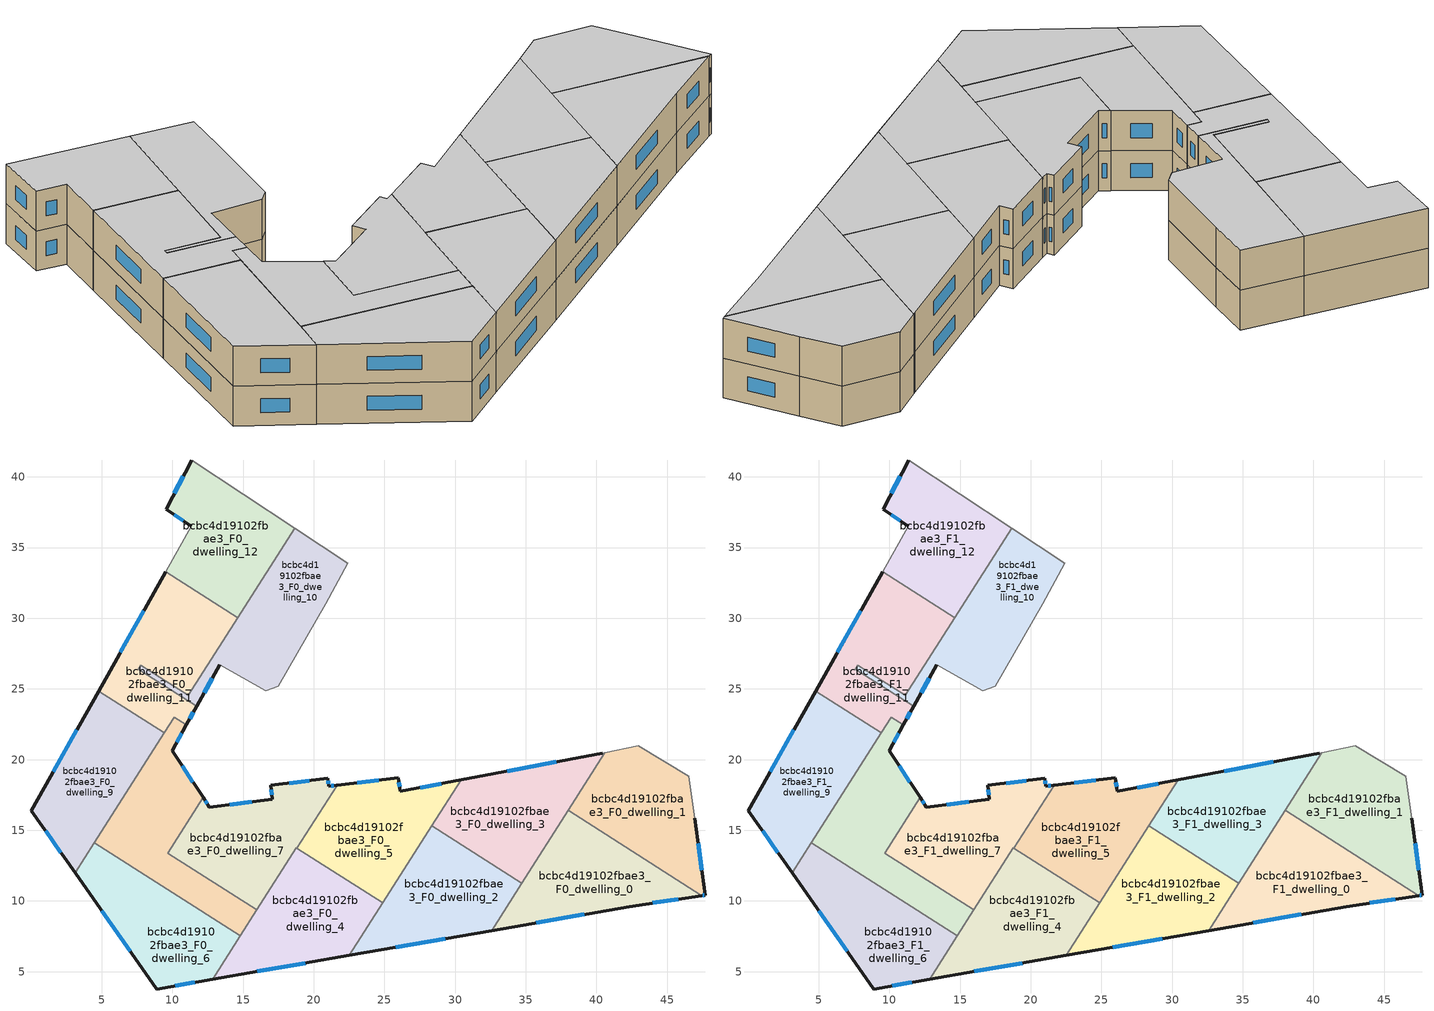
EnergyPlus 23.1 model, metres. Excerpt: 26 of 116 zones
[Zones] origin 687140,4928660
bcbc4d19102fbae3_F0_dwelling_0
 floor ground (EU_floor_Construction): 47.45,10.39 42.3,9.61 32.59,7.91 38,16.41 z0
 wall outside (EU_wall_Construction): 32.59,7.91 42.3,9.61 47.45,10.39 z0:3
 wall to bcbc4d19102fbae3_F0_dwelling_1 (EU_wall_Construction): 47.45,10.39 38,16.41 z0:3
 wall to bcbc4d19102fbae3_F0_dwelling_3 (EU_wall_Construction): 38,16.41 34.72,11.26 z0:3
 wall to bcbc4d19102fbae3_F0_dwelling_2 (EU_wall_Construction): 34.72,11.26 32.59,7.91 z0:3
 window (EU_Window_Construction): 43.98,9.86 45.78,10.13 / 35.75,8.46 39.14,9.05 z0.98:2.02
bcbc4d19102fbae3_F0_dwelling_1
 floor ground (EU_floor_Construction): 46.51,18.82 46.95,15.85 47.69,10.42 47.45,10.39 38,16.41 40.6,20.5 42.95,20.98 z0
 wall outside (EU_wall_Construction): 47.45,10.39 47.69,10.42 46.95,15.85 z0:3
 wall adiabatic (EU_wall_Construction): 46.95,15.85 46.51,18.82 42.95,20.98 40.6,20.5 z0:3
 wall to bcbc4d19102fbae3_F0_dwelling_3 (EU_wall_Construction): 40.6,20.5 38,16.41 z0:3
 window (EU_Window_Construction): 47.45,12.19 47.19,14.09 / 47.53,10.4 47.61,10.41 z0.98:2.02
bcbc4d19102fbae3_F0_dwelling_10
 floor ground (EU_floor_Construction): 22.4,33.89 20.85,31.01 17.48,25.2 16.6,24.88 13.36,26.7 11.73,23.77 7.6,26.4 7.77,26.67 11.12,24.54 18.65,36.38 z0
 wall outside (EU_wall_Construction): 11.73,23.77 13.36,26.7 z0:3
 wall adiabatic (EU_wall_Construction): 13.36,26.7 16.6,24.88 17.48,25.2 20.85,31.01 22.4,33.89 18.65,36.38 z0:3
 wall to bcbc4d19102fbae3_F0_dwelling_11 (EU_wall_Construction): 14.62,30.04 11.12,24.54 7.77,26.67 7.6,26.4 11.73,23.77 z0:3
 wall to bcbc4d19102fbae3_F0_dwelling_12 (EU_wall_Construction): 18.65,36.38 14.62,30.04 z0:3
 window (EU_Window_Construction): 12.26,24.72 12.83,25.74 z0.98:2.02
bcbc4d19102fbae3_F0_dwelling_11
 floor ground (EU_floor_Construction): 14.62,30.04 11.12,24.54 7.77,26.67 7.6,26.4 11.73,23.77 11,22.45 10.14,23 9.43,21.89 4.79,24.85 9.53,33.28 z0
 wall outside (EU_wall_Construction): 11,22.45 11.73,23.77 / 9.53,33.28 4.79,24.85 z0:3
 wall to bcbc4d19102fbae3_F0_dwelling_8 (EU_wall_Construction): 9.43,21.89 10.14,23 11,22.45 z0:3
 wall to bcbc4d19102fbae3_F0_dwelling_9 (EU_wall_Construction): 4.79,24.85 9.43,21.89 z0:3
 wall to bcbc4d19102fbae3_F0_dwelling_12 (EU_wall_Construction): 14.62,30.04 9.53,33.28 z0:3
 window (EU_Window_Construction): 11.24,22.88 11.49,23.34 / 7.99,30.54 6.33,27.59 z0.98:2.02
bcbc4d19102fbae3_F0_dwelling_12
 floor ground (EU_floor_Construction): 18.65,36.38 14.62,30.04 9.53,33.28 11.34,36.5 9.56,37.7 11.37,41.19 z0
 wall outside (EU_wall_Construction): 11.37,41.19 9.56,37.7 11.34,36.5 z0:3
 wall adiabatic (EU_wall_Construction): 11.34,36.5 9.53,33.28 / 18.65,36.38 11.37,41.19 z0:3
 window (EU_Window_Construction): 10.14,37.31 10.77,36.89 / 10.79,40.06 10.15,38.83 z0.98:2.02
bcbc4d19102fbae3_F0_dwelling_2
 floor ground (EU_floor_Construction): 34.72,11.26 32.59,7.91 22.53,6.15 28.36,15.31 z0
 wall outside (EU_wall_Construction): 22.53,6.15 32.59,7.91 z0:3
 wall to bcbc4d19102fbae3_F0_dwelling_3 (EU_wall_Construction): 34.72,11.26 28.36,15.31 z0:3
 wall to bcbc4d19102fbae3_F0_dwelling_5 (EU_wall_Construction): 28.36,15.31 24.89,9.86 z0:3
 wall to bcbc4d19102fbae3_F0_dwelling_4 (EU_wall_Construction): 24.89,9.86 22.53,6.15 z0:3
 window (EU_Window_Construction): 25.8,6.72 29.32,7.34 z0.98:2.02
bcbc4d19102fbae3_F0_dwelling_3
 floor ground (EU_floor_Construction): 40.6,20.5 34.72,11.26 28.36,15.31 30.44,18.57 40.39,20.45 z0
 wall outside (EU_wall_Construction): 40.39,20.45 30.44,18.57 z0:3
 wall adiabatic (EU_wall_Construction): 40.6,20.5 40.39,20.45 z0:3
 wall to bcbc4d19102fbae3_F0_dwelling_5 (EU_wall_Construction): 30.44,18.57 28.36,15.31 z0:3
 window (EU_Window_Construction): 37.16,19.84 33.67,19.18 z0.98:2.02
bcbc4d19102fbae3_F0_dwelling_4
 floor ground (EU_floor_Construction): 24.89,9.86 22.53,6.15 12.86,4.46 18.78,13.75 z0
 wall outside (EU_wall_Construction): 12.86,4.46 22.53,6.15 z0:3
 wall to bcbc4d19102fbae3_F0_dwelling_7 (EU_wall_Construction): 18.82,13.73 18.78,13.75 15.98,9.36 z0:3
 wall to bcbc4d19102fbae3_F0_dwelling_5 (EU_wall_Construction): 24.89,9.86 18.82,13.73 z0:3
 wall to bcbc4d19102fbae3_F0_dwelling_6 (EU_wall_Construction): 14.81,7.53 12.86,4.46 z0:3
 wall to bcbc4d19102fbae3_F0_dwelling_8 (EU_wall_Construction): 15.98,9.36 14.81,7.53 z0:3
 window (EU_Window_Construction): 16,5.01 19.39,5.6 z0.98:2.02
bcbc4d19102fbae3_F0_dwelling_5
 floor ground (EU_floor_Construction): 30.44,18.57 24.89,9.86 18.82,13.73 21.66,18.2 25.99,18.72 26.11,17.75 z0
 wall outside (EU_wall_Construction): 30.44,18.57 26.11,17.75 25.99,18.72 21.66,18.2 z0:3
 wall to bcbc4d19102fbae3_F0_dwelling_7 (EU_wall_Construction): 21.66,18.2 18.82,13.73 z0:3
 window (EU_Window_Construction): 26.07,18.07 26.03,18.41 / 29.03,18.31 27.52,18.02 / 24.58,18.55 23.07,18.37 z0.98:2.02
bcbc4d19102fbae3_F0_dwelling_6
 floor ground (EU_floor_Construction): 14.81,7.53 12.86,4.46 8.91,3.78 3.13,11.99 4.48,14.11 z0
 wall outside (EU_wall_Construction): 3.13,11.99 8.91,3.78 12.86,4.46 z0:3
 wall to bcbc4d19102fbae3_F0_dwelling_8 (EU_wall_Construction): 14.81,7.53 4.48,14.11 z0:3
 wall to bcbc4d19102fbae3_F0_dwelling_9 (EU_wall_Construction): 4.48,14.11 3.13,11.99 z0:3
 window (EU_Window_Construction): 5.01,9.32 7.03,6.45 / 10.2,4 11.58,4.24 z0.98:2.02
bcbc4d19102fbae3_F0_dwelling_7
 floor ground (EU_floor_Construction): 21.66,18.2 18.82,13.73 18.78,13.75 15.98,9.36 9.67,13.38 12.17,17.33 12.62,16.64 17.05,17.18 17.08,17.18 17.08,17.22 16.96,18.17 20.99,18.67 21.06,18.12 21.6,18.19 z0
 wall outside (EU_wall_Construction): 21.66,18.2 21.6,18.19 21.06,18.12 20.99,18.67 16.96,18.17 17.08,17.22 17.08,17.18 17.05,17.18 12.62,16.64 12.17,17.33 z0:3
 wall to bcbc4d19102fbae3_F0_dwelling_8 (EU_wall_Construction): 12.17,17.33 9.67,13.38 15.98,9.36 z0:3
 window (EU_Window_Construction): 12.48,16.87 12.32,17.1 / 15.61,17.01 14.06,16.82 / 17,17.87 17.04,17.53 / 19.68,18.51 18.27,18.33 / 21.04,18.3 21.02,18.49 / 21.42,18.17 21.24,18.15 z0.98:2.02
bcbc4d19102fbae3_F0_dwelling_8
 floor ground (EU_floor_Construction): 11,22.45 9.98,20.63 12.17,17.33 9.67,13.38 15.98,9.36 14.81,7.53 4.48,14.11 10.14,23 z0
 wall outside (EU_wall_Construction): 12.17,17.33 9.98,20.63 11,22.45 z0:3
 wall to bcbc4d19102fbae3_F0_dwelling_9 (EU_wall_Construction): 9.43,21.89 4.48,14.11 z0:3
 window (EU_Window_Construction): 10.31,21.23 10.67,21.86 / 11.46,18.4 10.7,19.56 z0.98:2.02
bcbc4d19102fbae3_F0_dwelling_9
 floor ground (EU_floor_Construction): 9.43,21.89 3.13,11.99 0.02,16.39 4.79,24.85 z0
 wall outside (EU_wall_Construction): 4.79,24.85 0.02,16.39 3.13,11.99 z0:3
 window (EU_Window_Construction): 3.24,22.1 1.57,19.15 / 1.03,14.96 2.12,13.42 z0.98:2.02
bcbc4d19102fbae3_F1_dwelling_0
 floor to bcbc4d19102fbae3_F0_dwelling_0 (EU_floor_Construction): 47.45,10.39 42.3,9.61 32.59,7.91 38,16.41 z3
 wall outside (EU_wall_Construction): 32.59,7.91 42.3,9.61 47.45,10.39 z3:6
 wall to bcbc4d19102fbae3_F1_dwelling_1 (EU_wall_Construction): 47.45,10.39 38,16.41 z3:6
 wall to bcbc4d19102fbae3_F1_dwelling_3 (EU_wall_Construction): 38,16.41 34.72,11.26 z3:6
 wall to bcbc4d19102fbae3_F1_dwelling_2 (EU_wall_Construction): 34.72,11.26 32.59,7.91 z3:6
 window (EU_Window_Construction): 43.98,9.86 45.78,10.13 / 35.75,8.46 39.14,9.05 z3.98:5.02
 ceiling to bcbc4d19102fbae3_F2_dwelling_0 (EU_floor_Construction): 47.45,10.39 38,16.41 32.59,7.91 42.3,9.61 z6
bcbc4d19102fbae3_F1_dwelling_1
 floor to bcbc4d19102fbae3_F0_dwelling_1 (EU_floor_Construction): 46.51,18.82 46.95,15.85 47.69,10.42 47.45,10.39 38,16.41 40.6,20.5 42.95,20.98 z3
 wall outside (EU_wall_Construction): 47.45,10.39 47.69,10.42 46.95,15.85 z3:6
 wall adiabatic (EU_wall_Construction): 46.95,15.85 46.51,18.82 42.95,20.98 40.6,20.5 z3:6
 wall to bcbc4d19102fbae3_F1_dwelling_3 (EU_wall_Construction): 40.6,20.5 38,16.41 z3:6
 window (EU_Window_Construction): 47.45,12.19 47.19,14.09 / 47.53,10.4 47.61,10.41 z3.98:5.02
 ceiling to bcbc4d19102fbae3_F2_dwelling_1 (EU_floor_Construction): 47.69,10.42 46.95,15.85 46.51,18.82 42.95,20.98 40.6,20.5 38,16.41 47.45,10.39 z6
bcbc4d19102fbae3_F1_dwelling_10
 floor to bcbc4d19102fbae3_F0_dwelling_10 (EU_floor_Construction): 22.4,33.89 20.85,31.01 17.48,25.2 16.6,24.88 13.36,26.7 11.73,23.77 7.6,26.4 7.77,26.67 11.12,24.54 18.65,36.38 z3
 wall outside (EU_wall_Construction): 11.73,23.77 13.36,26.7 z3:6
 wall adiabatic (EU_wall_Construction): 13.36,26.7 16.6,24.88 17.48,25.2 20.85,31.01 22.4,33.89 18.65,36.38 z3:6
 wall to bcbc4d19102fbae3_F1_dwelling_11 (EU_wall_Construction): 14.62,30.04 11.12,24.54 7.77,26.67 7.6,26.4 11.73,23.77 z3:6
 wall to bcbc4d19102fbae3_F1_dwelling_12 (EU_wall_Construction): 18.65,36.38 14.62,30.04 z3:6
 window (EU_Window_Construction): 12.26,24.72 12.83,25.74 z3.98:5.02
 ceiling to bcbc4d19102fbae3_F2_dwelling_10 (EU_floor_Construction): 17.48,25.2 20.85,31.01 22.4,33.89 18.65,36.38 11.12,24.54 7.77,26.67 7.6,26.4 11.73,23.77 13.36,26.7 16.6,24.88 z6
bcbc4d19102fbae3_F1_dwelling_11
 floor to bcbc4d19102fbae3_F0_dwelling_11 (EU_floor_Construction): 14.62,30.04 11.12,24.54 7.77,26.67 7.6,26.4 11.73,23.77 11,22.45 10.14,23 9.43,21.89 4.79,24.85 9.53,33.28 z3
 wall outside (EU_wall_Construction): 11,22.45 11.73,23.77 / 9.53,33.28 4.79,24.85 z3:6
 wall to bcbc4d19102fbae3_F1_dwelling_8 (EU_wall_Construction): 9.43,21.89 10.14,23 11,22.45 z3:6
 wall to bcbc4d19102fbae3_F1_dwelling_9 (EU_wall_Construction): 4.79,24.85 9.43,21.89 z3:6
 wall to bcbc4d19102fbae3_F1_dwelling_12 (EU_wall_Construction): 14.62,30.04 9.53,33.28 z3:6
 window (EU_Window_Construction): 11.24,22.88 11.49,23.34 / 7.99,30.54 6.33,27.59 z3.98:5.02
 ceiling to bcbc4d19102fbae3_F2_dwelling_11 (EU_floor_Construction): 11.73,23.77 7.6,26.4 7.77,26.67 11.12,24.54 14.62,30.04 9.53,33.28 4.79,24.85 9.43,21.89 10.14,23 11,22.45 z6
bcbc4d19102fbae3_F1_dwelling_12
 floor to bcbc4d19102fbae3_F0_dwelling_12 (EU_floor_Construction): 18.65,36.38 14.62,30.04 9.53,33.28 11.34,36.5 9.56,37.7 11.37,41.19 z3
 wall outside (EU_wall_Construction): 11.37,41.19 9.56,37.7 11.34,36.5 z3:6
 wall adiabatic (EU_wall_Construction): 11.34,36.5 9.53,33.28 / 18.65,36.38 11.37,41.19 z3:6
 window (EU_Window_Construction): 10.14,37.31 10.77,36.89 / 10.79,40.06 10.15,38.83 z3.98:5.02
 ceiling to bcbc4d19102fbae3_F2_dwelling_12 (EU_floor_Construction): 14.62,30.04 18.65,36.38 11.37,41.19 9.56,37.7 11.34,36.5 9.53,33.28 z6
bcbc4d19102fbae3_F1_dwelling_2
 floor to bcbc4d19102fbae3_F0_dwelling_2 (EU_floor_Construction): 34.72,11.26 32.59,7.91 22.53,6.15 28.36,15.31 z3
 wall outside (EU_wall_Construction): 22.53,6.15 32.59,7.91 z3:6
 wall to bcbc4d19102fbae3_F1_dwelling_3 (EU_wall_Construction): 34.72,11.26 28.36,15.31 z3:6
 wall to bcbc4d19102fbae3_F1_dwelling_5 (EU_wall_Construction): 28.36,15.31 24.89,9.86 z3:6
 wall to bcbc4d19102fbae3_F1_dwelling_4 (EU_wall_Construction): 24.89,9.86 22.53,6.15 z3:6
 window (EU_Window_Construction): 25.8,6.72 29.32,7.34 z3.98:5.02
 ceiling to bcbc4d19102fbae3_F2_dwelling_2 (EU_floor_Construction): 32.59,7.91 34.72,11.26 28.36,15.31 22.53,6.15 z6
bcbc4d19102fbae3_F1_dwelling_3
 floor to bcbc4d19102fbae3_F0_dwelling_3 (EU_floor_Construction): 40.6,20.5 34.72,11.26 28.36,15.31 30.44,18.57 40.39,20.45 z3
 wall outside (EU_wall_Construction): 40.39,20.45 30.44,18.57 z3:6
 wall adiabatic (EU_wall_Construction): 40.6,20.5 40.39,20.45 z3:6
 wall to bcbc4d19102fbae3_F1_dwelling_5 (EU_wall_Construction): 30.44,18.57 28.36,15.31 z3:6
 window (EU_Window_Construction): 37.16,19.84 33.67,19.18 z3.98:5.02
 ceiling to bcbc4d19102fbae3_F2_dwelling_3 (EU_floor_Construction): 34.72,11.26 40.6,20.5 40.39,20.45 30.44,18.57 28.36,15.31 z6
bcbc4d19102fbae3_F1_dwelling_4
 floor to bcbc4d19102fbae3_F0_dwelling_4 (EU_floor_Construction): 24.89,9.86 22.53,6.15 12.86,4.46 18.78,13.75 z3
 wall outside (EU_wall_Construction): 12.86,4.46 22.53,6.15 z3:6
 wall to bcbc4d19102fbae3_F1_dwelling_7 (EU_wall_Construction): 18.82,13.73 18.78,13.75 15.98,9.36 z3:6
 wall to bcbc4d19102fbae3_F1_dwelling_5 (EU_wall_Construction): 24.89,9.86 18.82,13.73 z3:6
 wall to bcbc4d19102fbae3_F1_dwelling_6 (EU_wall_Construction): 14.81,7.53 12.86,4.46 z3:6
 wall to bcbc4d19102fbae3_F1_dwelling_8 (EU_wall_Construction): 15.98,9.36 14.81,7.53 z3:6
 window (EU_Window_Construction): 16,5.01 19.39,5.6 z3.98:5.02
 ceiling to bcbc4d19102fbae3_F2_dwelling_4 (EU_floor_Construction): 22.53,6.15 24.89,9.86 18.78,13.75 12.86,4.46 z6
bcbc4d19102fbae3_F1_dwelling_5
 floor to bcbc4d19102fbae3_F0_dwelling_5 (EU_floor_Construction): 30.44,18.57 24.89,9.86 18.82,13.73 21.66,18.2 25.99,18.72 26.11,17.75 z3
 wall outside (EU_wall_Construction): 30.44,18.57 26.11,17.75 25.99,18.72 21.66,18.2 z3:6
 wall to bcbc4d19102fbae3_F1_dwelling_7 (EU_wall_Construction): 21.66,18.2 18.82,13.73 z3:6
 window (EU_Window_Construction): 26.07,18.07 26.03,18.41 / 29.03,18.31 27.52,18.02 / 24.58,18.55 23.07,18.37 z3.98:5.02
 ceiling to bcbc4d19102fbae3_F2_dwelling_5 (EU_floor_Construction): 24.89,9.86 30.44,18.57 26.11,17.75 25.99,18.72 21.66,18.2 18.82,13.73 z6
bcbc4d19102fbae3_F1_dwelling_6
 floor to bcbc4d19102fbae3_F0_dwelling_6 (EU_floor_Construction): 14.81,7.53 12.86,4.46 8.91,3.78 3.13,11.99 4.48,14.11 z3
 wall outside (EU_wall_Construction): 3.13,11.99 8.91,3.78 12.86,4.46 z3:6
 wall to bcbc4d19102fbae3_F1_dwelling_8 (EU_wall_Construction): 14.81,7.53 4.48,14.11 z3:6
 wall to bcbc4d19102fbae3_F1_dwelling_9 (EU_wall_Construction): 4.48,14.11 3.13,11.99 z3:6
 window (EU_Window_Construction): 5.01,9.32 7.03,6.45 / 10.2,4 11.58,4.24 z3.98:5.02
 ceiling to bcbc4d19102fbae3_F2_dwelling_6 (EU_floor_Construction): 12.86,4.46 14.81,7.53 4.48,14.11 3.13,11.99 8.91,3.78 z6
bcbc4d19102fbae3_F1_dwelling_7
 floor to bcbc4d19102fbae3_F0_dwelling_7 (EU_floor_Construction): 21.66,18.2 18.82,13.73 18.78,13.75 15.98,9.36 9.67,13.38 12.17,17.33 12.62,16.64 17.05,17.18 17.08,17.18 17.08,17.22 16.96,18.17 20.99,18.67 21.06,18.12 21.6,18.19 z3
 wall outside (EU_wall_Construction): 21.66,18.2 21.6,18.19 21.06,18.12 20.99,18.67 16.96,18.17 17.08,17.22 17.08,17.18 17.05,17.18 12.62,16.64 12.17,17.33 z3:6
 wall to bcbc4d19102fbae3_F1_dwelling_8 (EU_wall_Construction): 12.17,17.33 9.67,13.38 15.98,9.36 z3:6
 window (EU_Window_Construction): 12.48,16.87 12.32,17.1 / 15.61,17.01 14.06,16.82 / 17,17.87 17.04,17.53 / 19.68,18.51 18.27,18.33 / 21.04,18.3 21.02,18.49 / 21.42,18.17 21.24,18.15 z3.98:5.02
 ceiling to bcbc4d19102fbae3_F2_dwelling_7 (EU_floor_Construction): 18.82,13.73 21.66,18.2 21.6,18.19 21.06,18.12 20.99,18.67 16.96,18.17 17.08,17.22 17.08,17.18 17.05,17.18 12.62,16.64 12.17,17.33 9.67,13.38 15.98,9.36 18.78,13.75 z6
bcbc4d19102fbae3_F1_dwelling_8
 floor to bcbc4d19102fbae3_F0_dwelling_8 (EU_floor_Construction): 11,22.45 9.98,20.63 12.17,17.33 9.67,13.38 15.98,9.36 14.81,7.53 4.48,14.11 10.14,23 z3
 wall outside (EU_wall_Construction): 12.17,17.33 9.98,20.63 11,22.45 z3:6
 wall to bcbc4d19102fbae3_F1_dwelling_9 (EU_wall_Construction): 9.43,21.89 4.48,14.11 z3:6
 window (EU_Window_Construction): 10.31,21.23 10.67,21.86 / 11.46,18.4 10.7,19.56 z3.98:5.02
 ceiling to bcbc4d19102fbae3_F2_dwelling_8 (EU_floor_Construction): 14.81,7.53 15.98,9.36 9.67,13.38 12.17,17.33 9.98,20.63 11,22.45 10.14,23 4.48,14.11 z6
bcbc4d19102fbae3_F1_dwelling_9
 floor to bcbc4d19102fbae3_F0_dwelling_9 (EU_floor_Construction): 9.43,21.89 3.13,11.99 0.02,16.39 4.79,24.85 z3
 wall outside (EU_wall_Construction): 4.79,24.85 0.02,16.39 3.13,11.99 z3:6
 window (EU_Window_Construction): 3.24,22.1 1.57,19.15 / 1.03,14.96 2.12,13.42 z3.98:5.02
 ceiling to bcbc4d19102fbae3_F2_dwelling_9 (EU_floor_Construction): 3.13,11.99 9.43,21.89 4.79,24.85 0.02,16.39 z6
[Building]
EU S2 Campaign: North Axis=0; Terrain=City; Solar Distribution=FullExterior
[Site:Location]
Bologna: Latitude=44.5; Longitude=11.25; Time Zone=1; Elevation=37
[SizingPeriod:WeatherFileDays]
AnnualSizingPeriod: Begin Month=1; Begin Day of Month=1; End Month=12; End Day of Month=31; Day of Week for Start Day=Monday; Use Weather File Daylight Saving Period=No; Use Weather File Rain and Snow Indicators=No
[MATERIAL]
EU_InternalMass_Material: Roughness=MediumRough; Thickness=0.1; Conductivity=1; Density=1800; Specific Heat=900; Thermal Absorptance=0.9; Solar Absorptance=0.7; Visible Absorptance=0.7
[MATERIAL:NOMASS] Roughness=MediumRough; Thermal Absorptance=0.9; Solar Absorptance=0.7; Visible Absorptance=0.7
Name | Thermal Resistance
EU_wall_NoMass | 0.905828
EU_floor_NoMass | 0.67114
[WINDOWMATERIAL:SIMPLEGLAZINGSYSTEM]
EU_Window_SimpleGlazing: UFactor=4.52486; Solar Heat Gain Coefficient=0.85; Visible Transmittance=0.85
[CONSTRUCTION]
EU_wall_Construction: EU_wall_NoMass
EU_floor_Construction: EU_floor_NoMass
EU_Window_Construction: EU_Window_SimpleGlazing
EU_InternalMass_Construction: EU_InternalMass_Material
[ZONE] Type=1; Multiplier=1; Ceiling Height=autocalculate; Floor Area=autocalculate; Part of Total Floor Area=Yes
Name | Volume
bcbc4d19102fbae3_F0_dwelling_0; bcbc4d19102fbae3_F1_dwelling_0; bcbc4d19102fbae3_F0_dwelling_12; bcbc4d19102fbae3_F1_dwelling_12 | 167.64
bcbc4d19102fbae3_F0_dwelling_1; bcbc4d19102fbae3_F1_dwelling_1 | 167.637
bcbc4d19102fbae3_F0_dwelling_10; bcbc4d19102fbae3_F1_dwelling_10 | 168.234
bcbc4d19102fbae3_F0_dwelling_11; bcbc4d19102fbae3_F1_dwelling_11 | 167.92
bcbc4d19102fbae3_F0_dwelling_2; bcbc4d19102fbae3_F1_dwelling_2 | 167.627
bcbc4d19102fbae3_F0_dwelling_3; bcbc4d19102fbae3_F1_dwelling_3 | 167.615
bcbc4d19102fbae3_F0_dwelling_4; bcbc4d19102fbae3_F1_dwelling_4 | 167.6
bcbc4d19102fbae3_F0_dwelling_5; bcbc4d19102fbae3_F1_dwelling_5 | 166.841
bcbc4d19102fbae3_F0_dwelling_6; bcbc4d19102fbae3_F1_dwelling_6 | 167.644
bcbc4d19102fbae3_F0_dwelling_7; bcbc4d19102fbae3_F1_dwelling_7 | 167.226
bcbc4d19102fbae3_F0_dwelling_8; bcbc4d19102fbae3_F1_dwelling_8 | 167.625
bcbc4d19102fbae3_F0_dwelling_9; bcbc4d19102fbae3_F1_dwelling_9 | 167.924
[INTERNALMASS] Construction=EU_InternalMass_Construction
Name | Zone or ZoneList | Surface Area
bcbc4d19102fbae3_F0_dwelling_0_EU_InternalMass | bcbc4d19102fbae3_F0_dwelling_0 | 55.8769
bcbc4d19102fbae3_F0_dwelling_1_EU_InternalMass | bcbc4d19102fbae3_F0_dwelling_1 | 55.8792
bcbc4d19102fbae3_F0_dwelling_2_EU_InternalMass | bcbc4d19102fbae3_F0_dwelling_2 | 55.8777
bcbc4d19102fbae3_F0_dwelling_3_EU_InternalMass | bcbc4d19102fbae3_F0_dwelling_3 | 55.8743
bcbc4d19102fbae3_F0_dwelling_4_EU_InternalMass | bcbc4d19102fbae3_F0_dwelling_4 | 55.8696
bcbc4d19102fbae3_F0_dwelling_5_EU_InternalMass | bcbc4d19102fbae3_F0_dwelling_5 | 55.616
bcbc4d19102fbae3_F0_dwelling_6_EU_InternalMass | bcbc4d19102fbae3_F0_dwelling_6 | 55.8802
bcbc4d19102fbae3_F0_dwelling_7_EU_InternalMass | bcbc4d19102fbae3_F0_dwelling_7 | 55.7405
bcbc4d19102fbae3_F0_dwelling_8_EU_InternalMass | bcbc4d19102fbae3_F0_dwelling_8 | 55.8759
bcbc4d19102fbae3_F0_dwelling_9_EU_InternalMass | bcbc4d19102fbae3_F0_dwelling_9 | 55.9736
bcbc4d19102fbae3_F0_dwelling_10_EU_InternalMass | bcbc4d19102fbae3_F0_dwelling_10 | 56.0781
bcbc4d19102fbae3_F0_dwelling_11_EU_InternalMass | bcbc4d19102fbae3_F0_dwelling_11 | 55.9729
bcbc4d19102fbae3_F0_dwelling_12_EU_InternalMass | bcbc4d19102fbae3_F0_dwelling_12 | 55.8787
bcbc4d19102fbae3_F1_dwelling_0_EU_InternalMass | bcbc4d19102fbae3_F1_dwelling_0 | 55.8769
bcbc4d19102fbae3_F1_dwelling_1_EU_InternalMass | bcbc4d19102fbae3_F1_dwelling_1 | 55.8792
bcbc4d19102fbae3_F1_dwelling_2_EU_InternalMass | bcbc4d19102fbae3_F1_dwelling_2 | 55.8777
bcbc4d19102fbae3_F1_dwelling_3_EU_InternalMass | bcbc4d19102fbae3_F1_dwelling_3 | 55.8743
bcbc4d19102fbae3_F1_dwelling_4_EU_InternalMass | bcbc4d19102fbae3_F1_dwelling_4 | 55.8696
bcbc4d19102fbae3_F1_dwelling_5_EU_InternalMass | bcbc4d19102fbae3_F1_dwelling_5 | 55.616
bcbc4d19102fbae3_F1_dwelling_6_EU_InternalMass | bcbc4d19102fbae3_F1_dwelling_6 | 55.8802
bcbc4d19102fbae3_F1_dwelling_7_EU_InternalMass | bcbc4d19102fbae3_F1_dwelling_7 | 55.7405
bcbc4d19102fbae3_F1_dwelling_8_EU_InternalMass | bcbc4d19102fbae3_F1_dwelling_8 | 55.8759
bcbc4d19102fbae3_F1_dwelling_9_EU_InternalMass | bcbc4d19102fbae3_F1_dwelling_9 | 55.9736
bcbc4d19102fbae3_F1_dwelling_10_EU_InternalMass | bcbc4d19102fbae3_F1_dwelling_10 | 56.0781
bcbc4d19102fbae3_F1_dwelling_11_EU_InternalMass | bcbc4d19102fbae3_F1_dwelling_11 | 55.9729
bcbc4d19102fbae3_F1_dwelling_12_EU_InternalMass | bcbc4d19102fbae3_F1_dwelling_12 | 55.8787
[OTHEREQUIPMENT] Fuel Type=Electricity; Design Level Calculation Method=Watts/Area; Power per Zone Floor Area=1; Fraction Latent=0; Fraction Radiant=0; Fraction Lost=0; Carbon Dioxide Generation Rate=0; EndUse Subcategory=EU_Step8_InternalGains
Name | Zone or ZoneList or Space or SpaceList | Schedule
EU_Step8_InternalGain_bcbc4d19102fbae3_F0_dwelling_0_f000 | bcbc4d19102fbae3_F0_dwelling_0 | EU_Step8_GainSchedule_bcbc4d19102fbae3_F0_dwelling_0_f000
EU_Step8_InternalGain_bcbc4d19102fbae3_F0_dwelling_1_f000 | bcbc4d19102fbae3_F0_dwelling_1 | EU_Step8_GainSchedule_bcbc4d19102fbae3_F0_dwelling_1_f000
EU_Step8_InternalGain_bcbc4d19102fbae3_F0_dwelling_2_f000 | bcbc4d19102fbae3_F0_dwelling_2 | EU_Step8_GainSchedule_bcbc4d19102fbae3_F0_dwelling_2_f000
EU_Step8_InternalGain_bcbc4d19102fbae3_F0_dwelling_3_f000 | bcbc4d19102fbae3_F0_dwelling_3 | EU_Step8_GainSchedule_bcbc4d19102fbae3_F0_dwelling_3_f000
EU_Step8_InternalGain_bcbc4d19102fbae3_F0_dwelling_4_f000 | bcbc4d19102fbae3_F0_dwelling_4 | EU_Step8_GainSchedule_bcbc4d19102fbae3_F0_dwelling_4_f000
EU_Step8_InternalGain_bcbc4d19102fbae3_F0_dwelling_5_f000 | bcbc4d19102fbae3_F0_dwelling_5 | EU_Step8_GainSchedule_bcbc4d19102fbae3_F0_dwelling_5_f000
EU_Step8_InternalGain_bcbc4d19102fbae3_F0_dwelling_6_f000 | bcbc4d19102fbae3_F0_dwelling_6 | EU_Step8_GainSchedule_bcbc4d19102fbae3_F0_dwelling_6_f000
EU_Step8_InternalGain_bcbc4d19102fbae3_F0_dwelling_7_f000 | bcbc4d19102fbae3_F0_dwelling_7 | EU_Step8_GainSchedule_bcbc4d19102fbae3_F0_dwelling_7_f000
EU_Step8_InternalGain_bcbc4d19102fbae3_F0_dwelling_8_f000 | bcbc4d19102fbae3_F0_dwelling_8 | EU_Step8_GainSchedule_bcbc4d19102fbae3_F0_dwelling_8_f000
EU_Step8_InternalGain_bcbc4d19102fbae3_F0_dwelling_9_f000 | bcbc4d19102fbae3_F0_dwelling_9 | EU_Step8_GainSchedule_bcbc4d19102fbae3_F0_dwelling_9_f000
EU_Step8_InternalGain_bcbc4d19102fbae3_F0_dwelling_10_f000 | bcbc4d19102fbae3_F0_dwelling_10 | EU_Step8_GainSchedule_bcbc4d19102fbae3_F0_dwelling_10_f000
EU_Step8_InternalGain_bcbc4d19102fbae3_F0_dwelling_11_f000 | bcbc4d19102fbae3_F0_dwelling_11 | EU_Step8_GainSchedule_bcbc4d19102fbae3_F0_dwelling_11_f000
EU_Step8_InternalGain_bcbc4d19102fbae3_F0_dwelling_12_f000 | bcbc4d19102fbae3_F0_dwelling_12 | EU_Step8_GainSchedule_bcbc4d19102fbae3_F0_dwelling_12_f000
EU_Step8_InternalGain_bcbc4d19102fbae3_F1_dwelling_0_f000 | bcbc4d19102fbae3_F1_dwelling_0 | EU_Step8_GainSchedule_bcbc4d19102fbae3_F1_dwelling_0_f000
EU_Step8_InternalGain_bcbc4d19102fbae3_F1_dwelling_1_f000 | bcbc4d19102fbae3_F1_dwelling_1 | EU_Step8_GainSchedule_bcbc4d19102fbae3_F1_dwelling_1_f000
EU_Step8_InternalGain_bcbc4d19102fbae3_F1_dwelling_2_f000 | bcbc4d19102fbae3_F1_dwelling_2 | EU_Step8_GainSchedule_bcbc4d19102fbae3_F1_dwelling_2_f000
EU_Step8_InternalGain_bcbc4d19102fbae3_F1_dwelling_3_f000 | bcbc4d19102fbae3_F1_dwelling_3 | EU_Step8_GainSchedule_bcbc4d19102fbae3_F1_dwelling_3_f000
EU_Step8_InternalGain_bcbc4d19102fbae3_F1_dwelling_4_f000 | bcbc4d19102fbae3_F1_dwelling_4 | EU_Step8_GainSchedule_bcbc4d19102fbae3_F1_dwelling_4_f000
EU_Step8_InternalGain_bcbc4d19102fbae3_F1_dwelling_5_f000 | bcbc4d19102fbae3_F1_dwelling_5 | EU_Step8_GainSchedule_bcbc4d19102fbae3_F1_dwelling_5_f000
EU_Step8_InternalGain_bcbc4d19102fbae3_F1_dwelling_6_f000 | bcbc4d19102fbae3_F1_dwelling_6 | EU_Step8_GainSchedule_bcbc4d19102fbae3_F1_dwelling_6_f000
EU_Step8_InternalGain_bcbc4d19102fbae3_F1_dwelling_7_f000 | bcbc4d19102fbae3_F1_dwelling_7 | EU_Step8_GainSchedule_bcbc4d19102fbae3_F1_dwelling_7_f000
EU_Step8_InternalGain_bcbc4d19102fbae3_F1_dwelling_8_f000 | bcbc4d19102fbae3_F1_dwelling_8 | EU_Step8_GainSchedule_bcbc4d19102fbae3_F1_dwelling_8_f000
EU_Step8_InternalGain_bcbc4d19102fbae3_F1_dwelling_9_f000 | bcbc4d19102fbae3_F1_dwelling_9 | EU_Step8_GainSchedule_bcbc4d19102fbae3_F1_dwelling_9_f000
EU_Step8_InternalGain_bcbc4d19102fbae3_F1_dwelling_10_f000 | bcbc4d19102fbae3_F1_dwelling_10 | EU_Step8_GainSchedule_bcbc4d19102fbae3_F1_dwelling_10_f000
EU_Step8_InternalGain_bcbc4d19102fbae3_F1_dwelling_11_f000 | bcbc4d19102fbae3_F1_dwelling_11 | EU_Step8_GainSchedule_bcbc4d19102fbae3_F1_dwelling_11_f000
EU_Step8_InternalGain_bcbc4d19102fbae3_F1_dwelling_12_f000 | bcbc4d19102fbae3_F1_dwelling_12 | EU_Step8_GainSchedule_bcbc4d19102fbae3_F1_dwelling_12_f000
[ZONEVENTILATION:DESIGNFLOWRATE] Schedule=EU_AlwaysOn; Design Flow Rate Calculation Method=AirChanges/Hour; Air Changes per Hour=0.73129; Ventilation Type=Natural; Fan Pressure Rise=0; Fan Total Efficiency=1; Constant Term Coefficient=1; Temperature Term Coefficient=0; Velocity Term Coefficient=0; Velocity Squared Term Coefficient=0; Minimum Indoor Temperature=-100; Maximum Indoor Temperature=100; Delta Temperature=-100; Minimum Outdoor Temperature=-100; Maximum Outdoor Temperature=100; Maximum Wind Speed=40
Name | Zone or ZoneList or Space or SpaceList
EU_ConstantAir_bcbc4d19102fbae3_F0_dwelling_0 | bcbc4d19102fbae3_F0_dwelling_0
EU_ConstantAir_bcbc4d19102fbae3_F0_dwelling_1 | bcbc4d19102fbae3_F0_dwelling_1
EU_ConstantAir_bcbc4d19102fbae3_F0_dwelling_2 | bcbc4d19102fbae3_F0_dwelling_2
EU_ConstantAir_bcbc4d19102fbae3_F0_dwelling_3 | bcbc4d19102fbae3_F0_dwelling_3
EU_ConstantAir_bcbc4d19102fbae3_F0_dwelling_4 | bcbc4d19102fbae3_F0_dwelling_4
EU_ConstantAir_bcbc4d19102fbae3_F0_dwelling_5 | bcbc4d19102fbae3_F0_dwelling_5
EU_ConstantAir_bcbc4d19102fbae3_F0_dwelling_6 | bcbc4d19102fbae3_F0_dwelling_6
EU_ConstantAir_bcbc4d19102fbae3_F0_dwelling_7 | bcbc4d19102fbae3_F0_dwelling_7
EU_ConstantAir_bcbc4d19102fbae3_F0_dwelling_8 | bcbc4d19102fbae3_F0_dwelling_8
EU_ConstantAir_bcbc4d19102fbae3_F0_dwelling_9 | bcbc4d19102fbae3_F0_dwelling_9
EU_ConstantAir_bcbc4d19102fbae3_F0_dwelling_10 | bcbc4d19102fbae3_F0_dwelling_10
EU_ConstantAir_bcbc4d19102fbae3_F0_dwelling_11 | bcbc4d19102fbae3_F0_dwelling_11
EU_ConstantAir_bcbc4d19102fbae3_F0_dwelling_12 | bcbc4d19102fbae3_F0_dwelling_12
EU_ConstantAir_bcbc4d19102fbae3_F1_dwelling_0 | bcbc4d19102fbae3_F1_dwelling_0
EU_ConstantAir_bcbc4d19102fbae3_F1_dwelling_1 | bcbc4d19102fbae3_F1_dwelling_1
EU_ConstantAir_bcbc4d19102fbae3_F1_dwelling_2 | bcbc4d19102fbae3_F1_dwelling_2
EU_ConstantAir_bcbc4d19102fbae3_F1_dwelling_3 | bcbc4d19102fbae3_F1_dwelling_3
EU_ConstantAir_bcbc4d19102fbae3_F1_dwelling_4 | bcbc4d19102fbae3_F1_dwelling_4
EU_ConstantAir_bcbc4d19102fbae3_F1_dwelling_5 | bcbc4d19102fbae3_F1_dwelling_5
EU_ConstantAir_bcbc4d19102fbae3_F1_dwelling_6 | bcbc4d19102fbae3_F1_dwelling_6
EU_ConstantAir_bcbc4d19102fbae3_F1_dwelling_7 | bcbc4d19102fbae3_F1_dwelling_7
EU_ConstantAir_bcbc4d19102fbae3_F1_dwelling_8 | bcbc4d19102fbae3_F1_dwelling_8
EU_ConstantAir_bcbc4d19102fbae3_F1_dwelling_9 | bcbc4d19102fbae3_F1_dwelling_9
EU_ConstantAir_bcbc4d19102fbae3_F1_dwelling_10 | bcbc4d19102fbae3_F1_dwelling_10
EU_ConstantAir_bcbc4d19102fbae3_F1_dwelling_11 | bcbc4d19102fbae3_F1_dwelling_11
EU_ConstantAir_bcbc4d19102fbae3_F1_dwelling_12 | bcbc4d19102fbae3_F1_dwelling_12
[HVACTEMPLATE:THERMOSTAT] Constant Heating Setpoint=20; Constant Cooling Setpoint=50
EU_HeatOnly_bcbc4d19102fbae3_F0_dwelling_0; EU_HeatOnly_bcbc4d19102fbae3_F0_dwelling_1; EU_HeatOnly_bcbc4d19102fbae3_F0_dwelling_2; EU_HeatOnly_bcbc4d19102fbae3_F0_dwelling_3; EU_HeatOnly_bcbc4d19102fbae3_F0_dwelling_4; EU_HeatOnly_bcbc4d19102fbae3_F0_dwelling_5; EU_HeatOnly_bcbc4d19102fbae3_F0_dwelling_6; EU_HeatOnly_bcbc4d19102fbae3_F0_dwelling_7; EU_HeatOnly_bcbc4d19102fbae3_F0_dwelling_8; EU_HeatOnly_bcbc4d19102fbae3_F0_dwelling_9; EU_HeatOnly_bcbc4d19102fbae3_F0_dwelling_10; EU_HeatOnly_bcbc4d19102fbae3_F0_dwelling_11; EU_HeatOnly_bcbc4d19102fbae3_F0_dwelling_12; EU_HeatOnly_bcbc4d19102fbae3_F1_dwelling_0; EU_HeatOnly_bcbc4d19102fbae3_F1_dwelling_1; EU_HeatOnly_bcbc4d19102fbae3_F1_dwelling_2; EU_HeatOnly_bcbc4d19102fbae3_F1_dwelling_3; EU_HeatOnly_bcbc4d19102fbae3_F1_dwelling_4; EU_HeatOnly_bcbc4d19102fbae3_F1_dwelling_5; EU_HeatOnly_bcbc4d19102fbae3_F1_dwelling_6; EU_HeatOnly_bcbc4d19102fbae3_F1_dwelling_7; EU_HeatOnly_bcbc4d19102fbae3_F1_dwelling_8; EU_HeatOnly_bcbc4d19102fbae3_F1_dwelling_9; EU_HeatOnly_bcbc4d19102fbae3_F1_dwelling_10; EU_HeatOnly_bcbc4d19102fbae3_F1_dwelling_11; EU_HeatOnly_bcbc4d19102fbae3_F1_dwelling_12; EU_HeatOnly_bcbc4d19102fbae3_F2_dwelling_0; EU_HeatOnly_bcbc4d19102fbae3_F2_dwelling_1; EU_HeatOnly_bcbc4d19102fbae3_F2_dwelling_2; EU_HeatOnly_bcbc4d19102fbae3_F2_dwelling_3; EU_HeatOnly_bcbc4d19102fbae3_F2_dwelling_4; EU_HeatOnly_bcbc4d19102fbae3_F2_dwelling_5; EU_HeatOnly_bcbc4d19102fbae3_F2_dwelling_6; EU_HeatOnly_bcbc4d19102fbae3_F2_dwelling_7; EU_HeatOnly_bcbc4d19102fbae3_F2_dwelling_8; EU_HeatOnly_bcbc4d19102fbae3_F2_dwelling_9; EU_HeatOnly_bcbc4d19102fbae3_F2_dwelling_10; EU_HeatOnly_bcbc4d19102fbae3_F2_dwelling_11; EU_HeatOnly_bcbc4d19102fbae3_F2_dwelling_12; EU_HeatOnly_bcbc4d19102fbae3_F3_dwelling_0; EU_HeatOnly_bcbc4d19102fbae3_F3_dwelling_1; EU_HeatOnly_bcbc4d19102fbae3_F3_dwelling_2; EU_HeatOnly_bcbc4d19102fbae3_F3_dwelling_3; EU_HeatOnly_bcbc4d19102fbae3_F3_dwelling_4; EU_HeatOnly_bcbc4d19102fbae3_F3_dwelling_5; EU_HeatOnly_bcbc4d19102fbae3_F3_dwelling_6; EU_HeatOnly_bcbc4d19102fbae3_F3_dwelling_7; EU_HeatOnly_bcbc4d19102fbae3_F3_dwelling_8; EU_HeatOnly_bcbc4d19102fbae3_F3_dwelling_9; EU_HeatOnly_bcbc4d19102fbae3_F3_dwelling_10; EU_HeatOnly_bcbc4d19102fbae3_F3_dwelling_11; EU_HeatOnly_bcbc4d19102fbae3_F3_dwelling_12; EU_HeatOnly_bcbc4d19102fbae3_F4_dwelling_0; EU_HeatOnly_bcbc4d19102fbae3_F4_dwelling_1; EU_HeatOnly_bcbc4d19102fbae3_F4_dwelling_2; EU_HeatOnly_bcbc4d19102fbae3_F4_dwelling_3; EU_HeatOnly_bcbc4d19102fbae3_F4_dwelling_4; EU_HeatOnly_bcbc4d19102fbae3_F4_dwelling_5; EU_HeatOnly_bcbc4d19102fbae3_F4_dwelling_6; EU_HeatOnly_bcbc4d19102fbae3_F4_dwelling_7; EU_HeatOnly_bcbc4d19102fbae3_F4_dwelling_8; EU_HeatOnly_bcbc4d19102fbae3_F4_dwelling_9; EU_HeatOnly_bcbc4d19102fbae3_F4_dwelling_10; EU_HeatOnly_bcbc4d19102fbae3_F4_dwelling_11; EU_HeatOnly_bcbc4d19102fbae3_F4_dwelling_12; EU_HeatOnly_bcbc4d19102fbae3_F5_dwelling_0; EU_HeatOnly_bcbc4d19102fbae3_F5_dwelling_1; EU_HeatOnly_bcbc4d19102fbae3_F5_dwelling_2; EU_HeatOnly_bcbc4d19102fbae3_F5_dwelling_3; EU_HeatOnly_bcbc4d19102fbae3_F5_dwelling_4; EU_HeatOnly_bcbc4d19102fbae3_F5_dwelling_5; EU_HeatOnly_bcbc4d19102fbae3_F5_dwelling_6; EU_HeatOnly_bcbc4d19102fbae3_F5_dwelling_7; EU_HeatOnly_bcbc4d19102fbae3_F5_dwelling_8; EU_HeatOnly_bcbc4d19102fbae3_F5_dwelling_9; EU_HeatOnly_bcbc4d19102fbae3_F5_dwelling_10; EU_HeatOnly_bcbc4d19102fbae3_F5_dwelling_11; EU_HeatOnly_bcbc4d19102fbae3_F5_dwelling_12; EU_HeatOnly_bcbc4d19102fbae3_F6_dwelling_0; EU_HeatOnly_bcbc4d19102fbae3_F6_dwelling_1; EU_HeatOnly_bcbc4d19102fbae3_F6_dwelling_2; EU_HeatOnly_bcbc4d19102fbae3_F6_dwelling_3; EU_HeatOnly_bcbc4d19102fbae3_F6_dwelling_4; EU_HeatOnly_bcbc4d19102fbae3_F6_dwelling_5; EU_HeatOnly_bcbc4d19102fbae3_F6_dwelling_6; EU_HeatOnly_bcbc4d19102fbae3_F6_dwelling_7; EU_HeatOnly_bcbc4d19102fbae3_F6_dwelling_8; EU_HeatOnly_bcbc4d19102fbae3_F6_dwelling_9; EU_HeatOnly_bcbc4d19102fbae3_F6_dwelling_10; EU_HeatOnly_bcbc4d19102fbae3_F6_dwelling_11; EU_HeatOnly_bcbc4d19102fbae3_F6_dwelling_12; EU_HeatOnly_bcbc4d19102fbae3_F7_dwelling_0; EU_HeatOnly_bcbc4d19102fbae3_F7_dwelling_1; EU_HeatOnly_bcbc4d19102fbae3_F7_dwelling_2; EU_HeatOnly_bcbc4d19102fbae3_F7_dwelling_3; EU_HeatOnly_bcbc4d19102fbae3_F7_dwelling_4; EU_HeatOnly_bcbc4d19102fbae3_F7_dwelling_5; EU_HeatOnly_bcbc4d19102fbae3_F7_dwelling_6; EU_HeatOnly_bcbc4d19102fbae3_F7_dwelling_7; EU_HeatOnly_bcbc4d19102fbae3_F7_dwelling_8; EU_HeatOnly_bcbc4d19102fbae3_F7_dwelling_9; EU_HeatOnly_bcbc4d19102fbae3_F7_dwelling_10; EU_HeatOnly_bcbc4d19102fbae3_F7_dwelling_11; EU_HeatOnly_bcbc4d19102fbae3_F7_dwelling_12; EU_HeatOnly_bcbc4d19102fbae3_F8_dwelling_0; EU_HeatOnly_bcbc4d19102fbae3_F8_dwelling_1; EU_HeatOnly_bcbc4d19102fbae3_F8_dwelling_2; EU_HeatOnly_bcbc4d19102fbae3_F8_dwelling_3; EU_HeatOnly_bcbc4d19102fbae3_F8_dwelling_4; EU_HeatOnly_bcbc4d19102fbae3_F8_dwelling_5; EU_HeatOnly_bcbc4d19102fbae3_F8_dwelling_6; EU_HeatOnly_bcbc4d19102fbae3_F8_dwelling_7; EU_HeatOnly_bcbc4d19102fbae3_F8_dwelling_8; EU_HeatOnly_bcbc4d19102fbae3_F8_dwelling_9; EU_HeatOnly_bcbc4d19102fbae3_F8_dwelling_10; EU_HeatOnly_bcbc4d19102fbae3_F8_dwelling_11
[HVACTEMPLATE:ZONE:IDEALLOADSAIRSYSTEM] System Availability Schedule=EU_AlwaysOn; Maximum Heating Supply Air Temperature=50; Minimum Cooling Supply Air Temperature=13; Maximum Heating Supply Air Humidity Ratio=0.0156; Minimum Cooling Supply Air Humidity Ratio=0.0077; Heating Limit=NoLimit; Cooling Limit=NoLimit; Heating Availability Schedule=EU_AlwaysOn; Cooling Availability Schedule=EU_CoolingOff; Dehumidification Control Type=ConstantSensibleHeatRatio; Cooling Sensible Heat Ratio=0.7; Dehumidification Setpoint=60; Humidification Control Type=None; Humidification Setpoint=30; Outdoor Air Method=None; Outdoor Air Flow Rate per Person=0.00944; Outdoor Air Flow Rate per Zone Floor Area=0; Outdoor Air Flow Rate per Zone=0; Demand Controlled Ventilation Type=None; Outdoor Air Economizer Type=NoEconomizer; Heat Recovery Type=None; Sensible Heat Recovery Effectiveness=0.7; Latent Heat Recovery Effectiveness=0.65
Name | Template Thermostat
bcbc4d19102fbae3_F0_dwelling_0 | EU_HeatOnly_bcbc4d19102fbae3_F0_dwelling_0
bcbc4d19102fbae3_F0_dwelling_1 | EU_HeatOnly_bcbc4d19102fbae3_F0_dwelling_1
bcbc4d19102fbae3_F0_dwelling_2 | EU_HeatOnly_bcbc4d19102fbae3_F0_dwelling_2
bcbc4d19102fbae3_F0_dwelling_3 | EU_HeatOnly_bcbc4d19102fbae3_F0_dwelling_3
bcbc4d19102fbae3_F0_dwelling_4 | EU_HeatOnly_bcbc4d19102fbae3_F0_dwelling_4
bcbc4d19102fbae3_F0_dwelling_5 | EU_HeatOnly_bcbc4d19102fbae3_F0_dwelling_5
bcbc4d19102fbae3_F0_dwelling_6 | EU_HeatOnly_bcbc4d19102fbae3_F0_dwelling_6
bcbc4d19102fbae3_F0_dwelling_7 | EU_HeatOnly_bcbc4d19102fbae3_F0_dwelling_7
bcbc4d19102fbae3_F0_dwelling_8 | EU_HeatOnly_bcbc4d19102fbae3_F0_dwelling_8
bcbc4d19102fbae3_F0_dwelling_9 | EU_HeatOnly_bcbc4d19102fbae3_F0_dwelling_9
bcbc4d19102fbae3_F0_dwelling_10 | EU_HeatOnly_bcbc4d19102fbae3_F0_dwelling_10
bcbc4d19102fbae3_F0_dwelling_11 | EU_HeatOnly_bcbc4d19102fbae3_F0_dwelling_11
bcbc4d19102fbae3_F0_dwelling_12 | EU_HeatOnly_bcbc4d19102fbae3_F0_dwelling_12
bcbc4d19102fbae3_F1_dwelling_0 | EU_HeatOnly_bcbc4d19102fbae3_F1_dwelling_0
bcbc4d19102fbae3_F1_dwelling_1 | EU_HeatOnly_bcbc4d19102fbae3_F1_dwelling_1
bcbc4d19102fbae3_F1_dwelling_2 | EU_HeatOnly_bcbc4d19102fbae3_F1_dwelling_2
bcbc4d19102fbae3_F1_dwelling_3 | EU_HeatOnly_bcbc4d19102fbae3_F1_dwelling_3
bcbc4d19102fbae3_F1_dwelling_4 | EU_HeatOnly_bcbc4d19102fbae3_F1_dwelling_4
bcbc4d19102fbae3_F1_dwelling_5 | EU_HeatOnly_bcbc4d19102fbae3_F1_dwelling_5
bcbc4d19102fbae3_F1_dwelling_6 | EU_HeatOnly_bcbc4d19102fbae3_F1_dwelling_6
bcbc4d19102fbae3_F1_dwelling_7 | EU_HeatOnly_bcbc4d19102fbae3_F1_dwelling_7
bcbc4d19102fbae3_F1_dwelling_8 | EU_HeatOnly_bcbc4d19102fbae3_F1_dwelling_8
bcbc4d19102fbae3_F1_dwelling_9 | EU_HeatOnly_bcbc4d19102fbae3_F1_dwelling_9
bcbc4d19102fbae3_F1_dwelling_10 | EU_HeatOnly_bcbc4d19102fbae3_F1_dwelling_10
bcbc4d19102fbae3_F1_dwelling_11 | EU_HeatOnly_bcbc4d19102fbae3_F1_dwelling_11
bcbc4d19102fbae3_F1_dwelling_12 | EU_HeatOnly_bcbc4d19102fbae3_F1_dwelling_12
[SIZING:ZONE] Zone Cooling Design Supply Air Temperature Input Method=SupplyAirTemperature; Zone Cooling Design Supply Air Temperature=13; Zone Heating Design Supply Air Temperature Input Method=SupplyAirTemperature; Zone Heating Design Supply Air Temperature=50; Zone Cooling Design Supply Air Humidity Ratio=0.008; Zone Heating Design Supply Air Humidity Ratio=0.008; Cooling Design Air Flow Method=DesignDay; Cooling Design Air Flow Rate=0; Cooling Minimum Air Flow per Zone Floor Area=0.000762; Cooling Minimum Air Flow=0; Cooling Minimum Air Flow Fraction=0.2; Heating Design Air Flow Method=DesignDay; Heating Design Air Flow Rate=0; Heating Maximum Air Flow per Zone Floor Area=0.002032; Heating Maximum Air Flow=0.141576; Heating Maximum Air Flow Fraction=0.3; Account for Dedicated Outdoor Air System=No; Dedicated Outdoor Air System Control Strategy=NeutralSupplyAir; Dedicated Outdoor Air Low Setpoint Temperature for Design=autosize; Dedicated Outdoor Air High Setpoint Temperature for Design=autosize; Zone Load Sizing Method=Sensible Load Only No Latent Load; Zone Latent Cooling Design Supply Air Humidity Ratio Input Method=HumidityRatioDifference; Zone Cooling Design Supply Air Humidity Ratio Difference=0.005; Zone Latent Heating Design Supply Air Humidity Ratio Input Method=HumidityRatioDifference; Zone Humidification Design Supply Air Humidity Ratio Difference=0.005
bcbc4d19102fbae3_F0_dwelling_0; bcbc4d19102fbae3_F0_dwelling_1; bcbc4d19102fbae3_F0_dwelling_2; bcbc4d19102fbae3_F0_dwelling_3; bcbc4d19102fbae3_F0_dwelling_4; bcbc4d19102fbae3_F0_dwelling_5; bcbc4d19102fbae3_F0_dwelling_6; bcbc4d19102fbae3_F0_dwelling_7; bcbc4d19102fbae3_F0_dwelling_8; bcbc4d19102fbae3_F0_dwelling_9; bcbc4d19102fbae3_F0_dwelling_10; bcbc4d19102fbae3_F0_dwelling_11; bcbc4d19102fbae3_F0_dwelling_12; bcbc4d19102fbae3_F1_dwelling_0; bcbc4d19102fbae3_F1_dwelling_1; bcbc4d19102fbae3_F1_dwelling_2; bcbc4d19102fbae3_F1_dwelling_3; bcbc4d19102fbae3_F1_dwelling_4; bcbc4d19102fbae3_F1_dwelling_5; bcbc4d19102fbae3_F1_dwelling_6; bcbc4d19102fbae3_F1_dwelling_7; bcbc4d19102fbae3_F1_dwelling_8; bcbc4d19102fbae3_F1_dwelling_9; bcbc4d19102fbae3_F1_dwelling_10; bcbc4d19102fbae3_F1_dwelling_11; bcbc4d19102fbae3_F1_dwelling_12
[SCHEDULE:CONSTANT]
Name | Hourly Value
EU_AlwaysOn | 1
EU_CoolingOff | 0
[SCHEDULE:FILE] Column Number=1; Rows to Skip at Top=0; Number of Hours of Data=8760; Column Separator=Comma; Interpolate to Timestep=No; Minutes per Item=60; Adjust Schedule for Daylight Savings=Yes
Name | File
EU_Step8_GainSchedule_bcbc4d19102fbae3_F0_dwelling_0_f000 | ../../schedules/bcbc4d19102fbae3/bcbc4d19102fbae3_F0_dwelling_0_f000_gain.csv
EU_Step8_GainSchedule_bcbc4d19102fbae3_F0_dwelling_1_f000 | ../../schedules/bcbc4d19102fbae3/bcbc4d19102fbae3_F0_dwelling_1_f000_gain.csv
EU_Step8_GainSchedule_bcbc4d19102fbae3_F0_dwelling_2_f000 | ../../schedules/bcbc4d19102fbae3/bcbc4d19102fbae3_F0_dwelling_2_f000_gain.csv
EU_Step8_GainSchedule_bcbc4d19102fbae3_F0_dwelling_3_f000 | ../../schedules/bcbc4d19102fbae3/bcbc4d19102fbae3_F0_dwelling_3_f000_gain.csv
EU_Step8_GainSchedule_bcbc4d19102fbae3_F0_dwelling_4_f000 | ../../schedules/bcbc4d19102fbae3/bcbc4d19102fbae3_F0_dwelling_4_f000_gain.csv
EU_Step8_GainSchedule_bcbc4d19102fbae3_F0_dwelling_5_f000 | ../../schedules/bcbc4d19102fbae3/bcbc4d19102fbae3_F0_dwelling_5_f000_gain.csv
EU_Step8_GainSchedule_bcbc4d19102fbae3_F0_dwelling_6_f000 | ../../schedules/bcbc4d19102fbae3/bcbc4d19102fbae3_F0_dwelling_6_f000_gain.csv
EU_Step8_GainSchedule_bcbc4d19102fbae3_F0_dwelling_7_f000 | ../../schedules/bcbc4d19102fbae3/bcbc4d19102fbae3_F0_dwelling_7_f000_gain.csv
EU_Step8_GainSchedule_bcbc4d19102fbae3_F0_dwelling_8_f000 | ../../schedules/bcbc4d19102fbae3/bcbc4d19102fbae3_F0_dwelling_8_f000_gain.csv
EU_Step8_GainSchedule_bcbc4d19102fbae3_F0_dwelling_9_f000 | ../../schedules/bcbc4d19102fbae3/bcbc4d19102fbae3_F0_dwelling_9_f000_gain.csv
EU_Step8_GainSchedule_bcbc4d19102fbae3_F0_dwelling_10_f000 | ../../schedules/bcbc4d19102fbae3/bcbc4d19102fbae3_F0_dwelling_10_f000_gain.csv
EU_Step8_GainSchedule_bcbc4d19102fbae3_F0_dwelling_11_f000 | ../../schedules/bcbc4d19102fbae3/bcbc4d19102fbae3_F0_dwelling_11_f000_gain.csv
EU_Step8_GainSchedule_bcbc4d19102fbae3_F0_dwelling_12_f000 | ../../schedules/bcbc4d19102fbae3/bcbc4d19102fbae3_F0_dwelling_12_f000_gain.csv
EU_Step8_GainSchedule_bcbc4d19102fbae3_F1_dwelling_0_f000 | ../../schedules/bcbc4d19102fbae3/bcbc4d19102fbae3_F1_dwelling_0_f000_gain.csv
EU_Step8_GainSchedule_bcbc4d19102fbae3_F1_dwelling_1_f000 | ../../schedules/bcbc4d19102fbae3/bcbc4d19102fbae3_F1_dwelling_1_f000_gain.csv
EU_Step8_GainSchedule_bcbc4d19102fbae3_F1_dwelling_2_f000 | ../../schedules/bcbc4d19102fbae3/bcbc4d19102fbae3_F1_dwelling_2_f000_gain.csv
EU_Step8_GainSchedule_bcbc4d19102fbae3_F1_dwelling_3_f000 | ../../schedules/bcbc4d19102fbae3/bcbc4d19102fbae3_F1_dwelling_3_f000_gain.csv
EU_Step8_GainSchedule_bcbc4d19102fbae3_F1_dwelling_4_f000 | ../../schedules/bcbc4d19102fbae3/bcbc4d19102fbae3_F1_dwelling_4_f000_gain.csv
EU_Step8_GainSchedule_bcbc4d19102fbae3_F1_dwelling_5_f000 | ../../schedules/bcbc4d19102fbae3/bcbc4d19102fbae3_F1_dwelling_5_f000_gain.csv
EU_Step8_GainSchedule_bcbc4d19102fbae3_F1_dwelling_6_f000 | ../../schedules/bcbc4d19102fbae3/bcbc4d19102fbae3_F1_dwelling_6_f000_gain.csv
EU_Step8_GainSchedule_bcbc4d19102fbae3_F1_dwelling_7_f000 | ../../schedules/bcbc4d19102fbae3/bcbc4d19102fbae3_F1_dwelling_7_f000_gain.csv
EU_Step8_GainSchedule_bcbc4d19102fbae3_F1_dwelling_8_f000 | ../../schedules/bcbc4d19102fbae3/bcbc4d19102fbae3_F1_dwelling_8_f000_gain.csv
EU_Step8_GainSchedule_bcbc4d19102fbae3_F1_dwelling_9_f000 | ../../schedules/bcbc4d19102fbae3/bcbc4d19102fbae3_F1_dwelling_9_f000_gain.csv
EU_Step8_GainSchedule_bcbc4d19102fbae3_F1_dwelling_10_f000 | ../../schedules/bcbc4d19102fbae3/bcbc4d19102fbae3_F1_dwelling_10_f000_gain.csv
EU_Step8_GainSchedule_bcbc4d19102fbae3_F1_dwelling_11_f000 | ../../schedules/bcbc4d19102fbae3/bcbc4d19102fbae3_F1_dwelling_11_f000_gain.csv
EU_Step8_GainSchedule_bcbc4d19102fbae3_F1_dwelling_12_f000 | ../../schedules/bcbc4d19102fbae3/bcbc4d19102fbae3_F1_dwelling_12_f000_gain.csv
